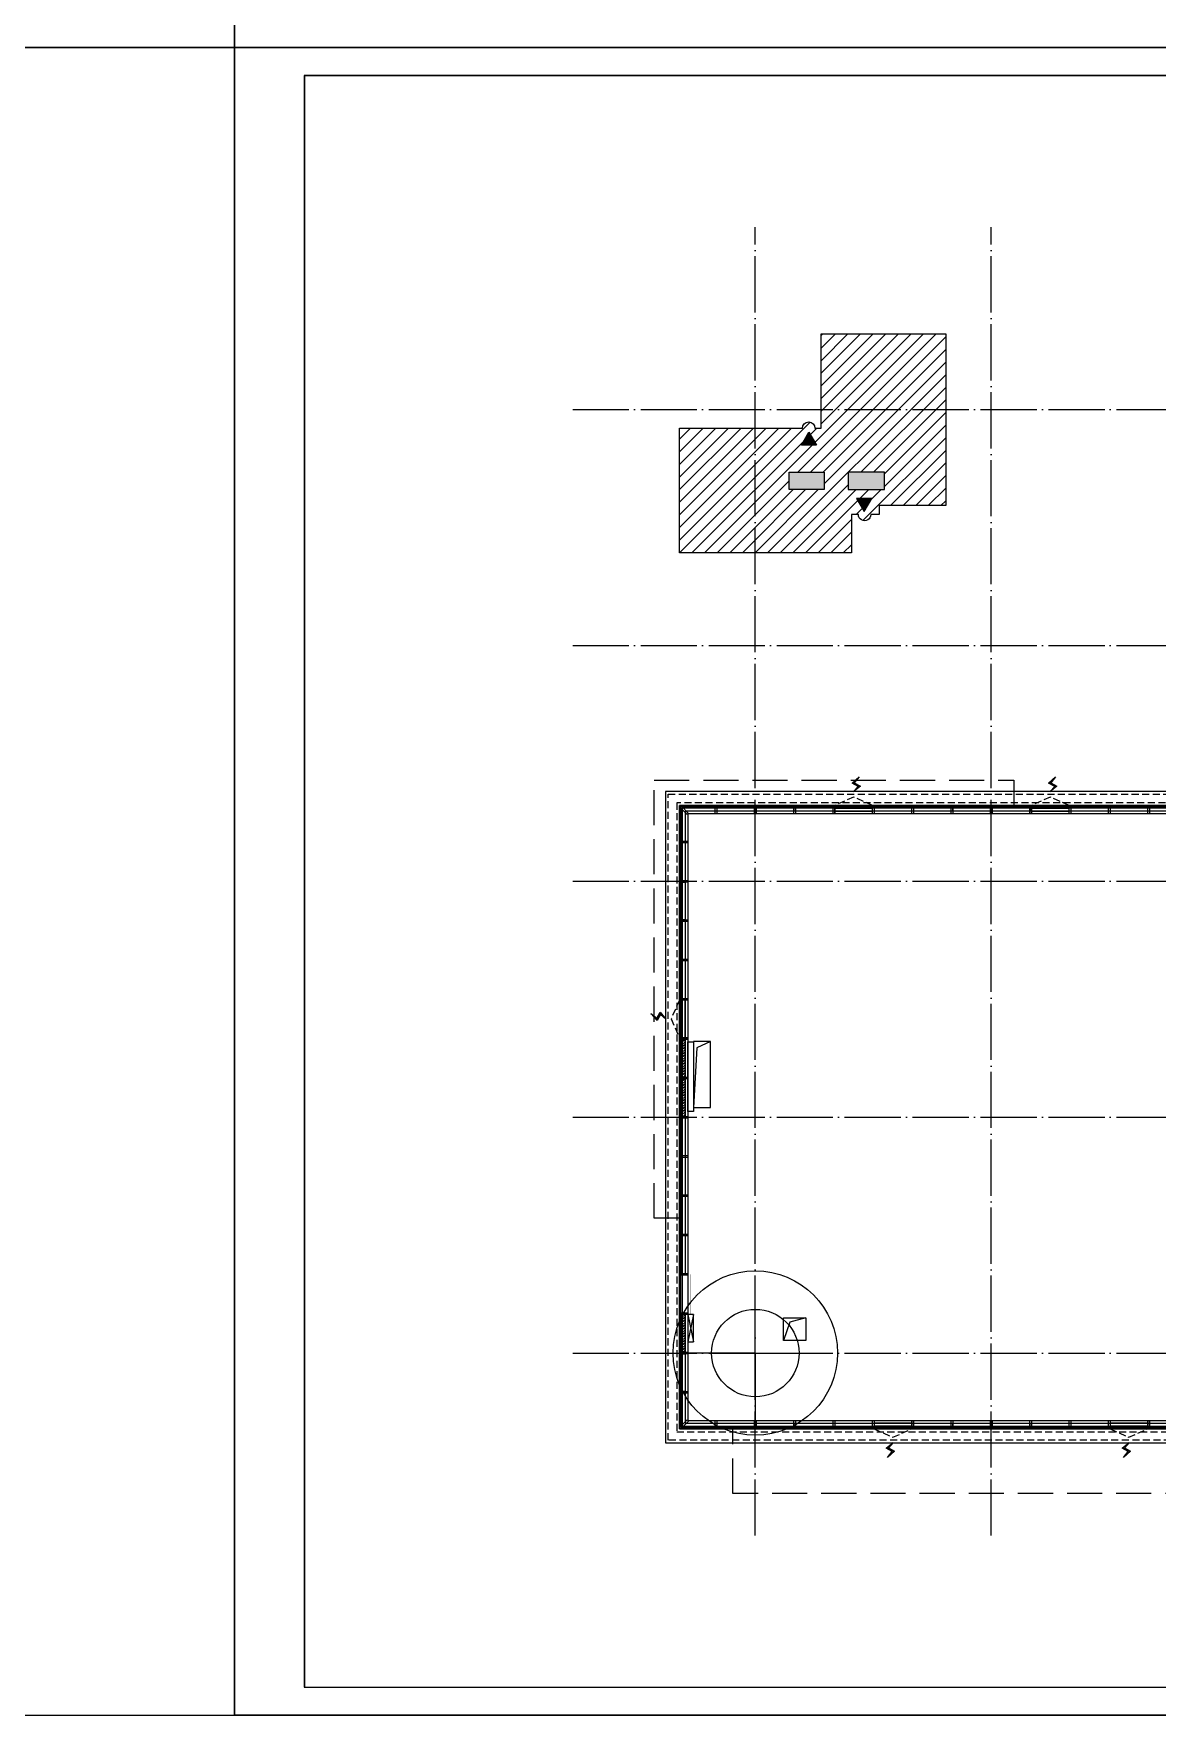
# Model space of a CAD drawing. Extents: x -186750 to 855523, y -12902 to 560425.
# Drawn here: x 568420 to 608431, y -12902 to 46989 of the extents above; entities that cross this region are included whole.
import ezdxf
from ezdxf.xclip import XClip

# ---------------------------------------------------------------- set-up
doc = ezdxf.new("R2010")
doc.units = 0
doc.header["$LTSCALE"] = 1000
doc.header["$MEASUREMENT"] = 0
doc.header["$XCLIPFRAME"] = 0
for name, pattern in [('10#楼幕墙$0$109-34 轴网$0$L1$0$$AUDIT_BAD_LTYPE1', [0]), ('10#楼幕墙$0$DASH', [0.35, 0.25, -0.1]), ('104-10 轴网$0$DOTE', [2.4200000000000004, 2, -0.2, 0.02, -0.2]), ('X-104 8#10#平面$0$109-34 轴网$0$L1$0$$AUDIT_BAD_LTYPE1', [0]), ('X-104 8#10#平面$0$CACHE', [0.375, 0.25, -0.125]), ('X-104 8#10#平面$0$DASH', [0.35, 0.25, -0.1])]:
    doc.linetypes.add(name, pattern=pattern)
for name, color, linetype, plot in [('10#楼幕墙$0$04-不打印_辅助线', 165, 'Continuous', False), ('10#楼幕墙$0$04-电动窗', 1, 'Continuous', False), ('X-104 8#10#平面$0$04-不打印_辅助线', 165, 'Continuous', False)]:
    doc.layers.add(name, color=color, linetype=linetype, plot=plot)
for name, color, linetype in [('10#楼幕墙$0$A-C_玻璃幕墙', 140, 'Continuous'), ('10#楼幕墙$0$A-C_窗', 140, 'Continuous'), ('10#楼幕墙$0$A-C_窗b', 191, 'Continuous'), ('10#楼幕墙$0$A-金属背板', 30, 'Continuous'), ('104-10 轴网$0$A_AXIS-轴线', 252, '104-10 轴网$0$DOTE'), ('X-104 8#10#平面$0$05-填充_156', 156, 'Continuous'), ('X-104 8#10#平面$0$05-填充_天正', 26, 'Continuous'), ('X-104 8#10#平面$0$A-O_屋面', 201, 'Continuous'), ('X-104 8#10#平面$0$A-O_散水', 134, 'Continuous'), ('X-104 8#10#平面$0$A-TECH_暖通', 162, 'Continuous'), ('X-104 8#10#平面$0$A-TECH_结构', 252, 'Continuous'), ('X-104 8#10#平面$0$A_STR-砼柱', 51, 'Continuous'), ('X-104 8#10#平面$0$E-立面轮廓', 241, 'Continuous')]:
    doc.layers.add(name, color=color, linetype=linetype)

# ---------------------------------------------------------------- blocks, each defined once
blk = doc.blocks.new('图框-A1')
for points, const_width in [([(5.684341886080801e-13, 0), (841.0000000000002, 0), (841.0000000000002, 594), (5.684341886080801e-13, 594)], 0.05), ([(765.9999999999966, 584), (25.00000000000045, 584), (25.00000000000045, 10), (766.0000000000002, 10)], 0.5)]:
    blk.add_lwpolyline(points, close=True, dxfattribs=dict(const_width=const_width))
at = {"const_width": 0.05}
for points in [[(420.5000000000005, 594), (420.5000000000005, 592)], [(5.684341886080801e-13, 297), (2.000000000000568, 297)], [(841.0000000000002, 297), (839.0000000000002, 297)], [(420.5000000000005, 0), (420.5000000000005, 2)]]:
    blk.add_lwpolyline(points, dxfattribs=at)
blk = doc.blocks.new('104-10 轴网')
at = {"layer": '104-10 轴网$0$A_AXIS-轴线', "linetype": '104-10 轴网$0$DOTE'}
for p, q in [((-5.093170329928398e-11, -6500.000000000015), (2.110027708113194e-10, 40100.00000000004)), ((8399.999999999949, -6500.000000000015), (8400.000000000211, 40100.00000000004)), ((16799.99999999992, -6500.000000000015), (16800.00000000021, 40100.00000000004)), ((25199.99999999992, -6500.000000000015), (25200.00000000021, 40100.00000000004)), ((33599.99999999995, -6500.000000000015), (33600.00000000021, 40100.00000000004)), ((41999.99999999995, -6500.000000000015), (42000.00000000021, 40100.00000000004)), ((120429.5977508623, 40099.99999999988), (120429.5977508621, -6500.000000000178)), ((128829.5977508623, 40099.99999999988), (128829.5977508621, -6500.000000000186)), ((137229.5977508624, 40099.99999999987), (137229.5977508621, -6500.000000000186)), ((145629.5977508624, 40099.99999999987), (145629.5977508621, -6500.000000000186)), ((154029.5977508624, 40099.99999999987), (154029.5977508621, -6500.000000000186)), ((162429.5977508624, 40099.99999999987), (162429.5977508621, -6500.000000000186)), ((-6500.000000000022, 33599.99999999999), (48500.00000000018, 33600.00000000004)), ((168929.5977508623, 33599.99999999987), (113929.5977508621, 33599.99999999983)), ((-6500.000000000022, 25199.99999999999), (48500.00000000018, 25200.00000000004)), ((168929.5977508623, 25199.99999999987), (113929.5977508621, 25199.99999999982)), ((-6500.000000000022, 16799.99999999999), (48500.00000000018, 16800.00000000004)), ((168929.5977508623, 16799.99999999987), (113929.5977508621, 16799.99999999982)), ((-6500.000000000022, 8399.999999999985), (48500.00000000018, 8400.000000000044)), ((168929.5977508623, 8399.999999999873), (113929.5977508621, 8399.999999999822)), ((-6500.000000000022, -1.477928890381008e-11), (48500.00000000018, 4.342837200965732e-11)), ((168929.5977508623, -1.2732925824821e-10), (113929.5977508621, -1.782609615474939e-10))]:
    blk.add_line(p, q, dxfattribs=at)
at = {"layer": 'Defpoints'}
for points in [[(-16049.99999999992, 45500.00000000001), (58050.00000000011, 45499.99999999999), (58050.00000000011, -11900.00000000001), (-16049.99999999998, -11899.99999999996)], [(104379.5977508624, 45500.00000000001), (178479.5977508625, 45499.99999999999), (178479.5977508625, -11900.00000000001), (104379.5977508624, -11899.99999999996)]]:
    blk.add_lwpolyline(points, close=True, dxfattribs=at)
blk = doc.blocks.new('104-8910 结构')
at = {"layer": 'Defpoints'}
blk.add_lwpolyline([(-19000, -118200), (61000, -118200.0000000002), (60999.99999999996, 41799.99999999983), (-19000, 41799.99999999996)], close=True, dxfattribs=at)
blk = doc.blocks.new('X-104 8#10#平面$0$yteiteru7y6')
at = {"layer": 'X-104 8#10#平面$0$A-TECH_结构'}
for points in [[(43599.99999987503, 25199.99999999954), (44000.00000000012, 25199.99999999942), (44000.00000000047, 23899.99999999338), (43599.99999987538, 23899.9999999935)], [(17550.00009050627, 10050.00004004795), (17550.00004707381, 8750.00005011633), (17000.0000033941, 8750.000029312505), (17181.19745823399, 9940.417403183063)], [(17550.00006879004, 8750.000036196143), (17000.0000000031, 8750.000011480995), (17000.0000000031, 10049.99993964261), (17550.00006879004, 10049.99996435776)], [(33549.99992714335, 10049.99903622497), (33549.99997317632, 8750.000027945614), (32949.99995462797, 8749.999959030945), (33137.91965881839, 9881.415826070093)]]:
    blk.add_lwpolyline(points, close=True, dxfattribs=at)
at = {"layer": 'X-104 8#10#平面$0$A-TECH_结构', "linetype": 'X-104 8#10#平面$0$109-34 轴网$0$L1$0$$AUDIT_BAD_LTYPE1'}
blk.add_lwpolyline([(44000.00000000047, 25199.99999999942), (43776.54450888466, 25047.19460524083), (43599.99999987528, 23899.99999999387)], dxfattribs=at)
at = {"layer": 'X-104 8#10#平面$0$A-TECH_结构'}
for points in [[(-1600.000000000012, 11099.99999999366), (-2084.67156194523, 10876.08683458786), (-2199.999999999039, 8750.000000010607)], [(44200.0000000028, 8199.999999999534), (43644.10612681275, 8093.626561861485), (43200.00000000003, 6649.999999999966)]]:
    blk.add_lwpolyline(points, dxfattribs=at)
at = {"layer": 'X-104 8#10#平面$0$A-TECH_结构', "linetype": 'X-104 8#10#平面$0$109-34 轴网$0$L1$0$$AUDIT_BAD_LTYPE1'}
for points in [[(-2199.999999999039, 8750.000000010607), (-1599.999999999534, 8750.000000010607), (-1600.000000000012, 11099.99999999365), (-2199.999999999516, 11099.99999999365)], [(33549.99997317632, 8750.000027945614), (32949.99995863652, 8750.000027945614), (32949.99995863652, 10049.99900962345), (33549.99997317632, 10049.99900962345)], [(43200.00000000007, 8199.999999999496), (44200.0000000028, 8199.999999999534), (44200.00000000276, 6650.000000000007), (43200.00000000003, 6649.999999999969)]]:
    blk.add_lwpolyline(points, close=True, dxfattribs=at)
blk = doc.blocks.new('X-104 8#10#平面$0$rhyseuyi')
at = {"layer": 'X-104 8#10#平面$0$A-TECH_结构', "linetype": 'X-104 8#10#平面$0$109-34 轴网$0$L1$0$$AUDIT_BAD_LTYPE1'}
blk.add_lwpolyline([(22550.00000147264, 20800.18525530281), (22549.99999999172, 36250.00000000003), (44650.00000000591, 36250.00000000003), (44650.00000000267, 5750.000000011165), (33550.00000000042, 5749.999996079934), (33549.99999999956, 2800.00000587945), (27849.99999999903, 2800.000009821595), (27849.99999999989, -2650.000000044718), (-2650.000000000116, -2650.000000044733), (-2650.000000000233, 19449.99969723696), (17799.99999874334, 19450.12322490085), (17800.00000022122, 20799.81474476285)], close=True, dxfattribs=at)
blk = doc.blocks.new('10#楼幕墙$0$2')
at = {"linetype": '10#楼幕墙$0$109-34 轴网$0$L1$0$$AUDIT_BAD_LTYPE1'}
for points in [[(-199772.2420019889, 234015.7524743264), (-199772.2420019889, 236514.4760455291)], [(-199772.2420019889, 234015.7524743264), (-202270.9655731916, 234015.7524743264)], [(-199772.2420019889, 234015.7524743264), (-199772.2420019889, 231517.0289031237)], [(-199772.2420019889, 234015.7524743264), (-197273.5184307862, 234015.7524743264)]]:
    blk.add_lwpolyline(points, dxfattribs=at)
blk.add_circle((-199772.2420019889, 234015.7524743264), 1556.811371132266)
blk = doc.blocks.new('10#楼幕墙$0$ii')
blk.add_lwpolyline([(-1339.999257087533, -5.379672802519053e-05), (0.0007429124671034515, -5.379672802519053e-05), (0.0007429124671034515, -150.000053796728), (-1339.999257087533, -150.000053796728)], close=True)
blk = doc.blocks.new('10#楼幕墙$0$$TCHSYS$WIN2D')
for p, q in [((-0.5, 0.5), (0.5, 0.5)), ((-0.5, 0.5), (-0.4999999999999999, -0.5)), ((0.5, 0.5), (0.4999999999999998, -0.5)), ((0.5, 0.1666666666666666), (-0.5, 0.1666666666666666)), ((0.5, -0.1666666666666667), (-0.5, -0.1666666666666667)), ((-0.4999999999999999, -0.5), (0.5, -0.5))]:
    blk.add_line(p, q)
blk = doc.blocks.new('10#楼幕墙$0$开启扇')
at = {"layer": '10#楼幕墙$0$04-电动窗'}
h = blk.add_hatch(color=1, dxfattribs=at)
h.dxf.hatch_style = 1
h.paths.add_polyline_path([(680.5562354524154, 539.9632903847669), (509.7987490945379, 728.6290481947071), (726.3024437201093, 845.9672921814199), (478.2154791858056, 1065.595502953947), (646.9190324007068, 855.8806169162563), (430.4153377751354, 738.5423729295435)])
at = {"linetype": '10#楼幕墙$0$DASH'}
blk.add_lwpolyline([(0, 49.99999999714782), (670, 349.9999999971478), (1340, 49.99999999714782)], dxfattribs=at)
at = {"layer": '10#楼幕墙$0$04-电动窗', "color": 1}
blk.add_lwpolyline([(680.5562354524154, 539.9632903847669), (509.7987490945379, 728.6290481947071), (726.3024437201093, 845.9672921814199), (478.2154791858056, 1065.595502953947), (646.9190324007068, 855.8806169162563), (430.4153377751354, 738.5423729295435), (680.5562354524154, 539.9632903847669)], close=True, dxfattribs=at)
at = {"xscale": -1340, "yscale": 300, "zscale": 1340, "rotation": 180}
blk.add_blockref('10#楼幕墙$0$$TCHSYS$WIN2D', (670, -100), dxfattribs=at)
blk = doc.blocks.new('10#楼幕墙$0$$WINLIB2D$00000039')
at = {"color": 0}
for points in [[(-0.4999999999983409, 0.5000000000445652), (-0.4999999999999964, -0.4999999999999716)], [(0.5000000000016591, 0.4999999999536158), (-0.4999999999983409, 0.5000000000445652)], [(0.4999999999983338, -0.5000000000463842), (0.4999999999999609, 0.4999999999999432)], [(-0.499999999999428, 0.1666666667124446), (0.500000000000572, 0.1666666666205998)], [(-0.4518745131427302, -0.1666666666260284), (-0.5000000000072298, 0.08358586507802102)], [(-0.3838834764901549, -0.166666666632409), (-0.4479860405916831, 0.1666666667079113)], [(-0.3158924398378069, -0.166666666637866), (-0.3799950039392748, 0.1666666667006353)], [(-0.2479014031851996, -0.166666666645142), (-0.3120039672867243, 0.1666666666951784)], [(-0.1799103665328481, -0.1666666666505989), (-0.2440129306343159, 0.1666666666887977)], [(-0.1119193298802692, -0.1666666666569512), (-0.1760218939817904, 0.1666666666824455)], [(-0.04392829322788927, -0.1666666666633319), (-0.1080308573293216, 0.1666666666760648)], [(0.02406274342471804, -0.1666666666696841), (-0.04003982067680312, 0.1666666666697125)], [(0.09205378007703402, -0.1666666666751411), (0.02795121597557682, 0.1666666666642556)], [(0.1600448167296129, -0.1666666666815217), (0.0959422526280953, 0.1666666666578749)], [(0.2280358533819644, -0.166666666687874), (0.163933289280525, 0.1666666666505989)], [(0.2960268900345753, -0.1666666666942547), (0.231924325933047, 0.1666666666460657)], [(0.3640179266869801, -0.1666666667006069), (0.2999153625854838, 0.166666666639685)], [(0.4320089633395341, -0.1666666667060639), (0.3679063992380058, 0.166666666632409)], [(0.4999999999916831, -0.1666666667115209), (0.4358974358904746, 0.1666666666260568)], [(-0.500000000000572, -0.1666666666214951), (0.499999999999428, -0.1666666667124446)], [(0.4999999999983338, -0.5000000000463842), (-0.5000000000016662, -0.4999999999554348)]]:
    blk.add_lwpolyline(points, dxfattribs=at)
blk = doc.blocks.new('10#楼幕墙')
at = {"layer": '10#楼幕墙$0$04-不打印_辅助线'}
for points in [[(-18549.99999999994, 46500.00000000001), (65550.00000000006, 46500.00000000001), (65550.00000000006, 105900), (-18549.99999999994, 105900)], [(-18549.99999999994, -12899.99999999999), (65550.00000000006, -12899.99999999999), (65550.00000000006, 46500.00000000001), (-18549.99999999994, 46500.00000000001)], [(22600.01556205962, 20799.99805111808), (17800.01556149623, 20799.9980511828), (17799.99999943667, 19400.00000006474), (-2599.999999999942, 19400.00000000001), (-2599.999999999942, -2599.999999999985), (27800.00000000006, -2599.999999999985), (27799.9999999994, 2800.000017646601), (33499.9999999994, 2800.000017646601), (33500.00000000006, 5800.000000000015), (44600.00000000006, 5800.000000000015), (44600.00000000006, 36200.00000000001), (22600.00000000006, 36200.00000000001)]]:
    blk.add_lwpolyline(points, close=True, dxfattribs=at)
at = {"layer": '10#楼幕墙$0$A-C_玻璃幕墙'}
for points in [[(18029.99999999959, 19500.00000000001), (-2699.999999999942, 19500.00000000001), (-2699.999999999942, -2699.999999999985), (27900.00000000006, -2699.999999999985), (27900.00000000006, 4100.000000000015), (29204.55488497031, 4100.000000000015)], [(17969.99999999959, 19450.00000000001), (-2649.999999999942, 19450.00000000001), (-2649.999999999942, 2829.999999987209)], [(17969.99999999959, 19300.00000000001), (-2499.999999999942, 19300.00000000001), (-2499.999999999942, 2829.999999987209)], [(18029.99999999959, 19200.00000000001), (-2399.999999999942, 19200.00000000001), (-2399.999999999942, -2399.999999999985), (27600.00000000006, -2399.999999999985), (27600.00000000006, 4400.000000000015), (28128.41289360973, 4400.000000000015)], [(-2499.999999999942, 1370.000742906195), (-2499.999999999942, -2499.999999999985), (27700.00000000006, -2499.999999999985), (27700.00000000006, 4300.000000000015), (28129.99999998772, 4300.000000000015)], [(-2649.999999999942, 1370.000742906195), (-2649.999999999942, -2649.999999999985), (27850.00000000006, -2649.999999999985), (27850.00000000006, 4150.000000000015), (28129.99999998772, 4150.000000000015)]]:
    blk.add_lwpolyline(points, dxfattribs=at)
for points in [[(-2671.213203435589, 19428.78679656443), (-2628.786796564353, 19471.2132034356), (-2378.786796564353, 19221.2132034356), (-2421.213203435531, 19178.78679656443)], [(-1370.000000000407, 19200.00000000001), (-1430.000000000407, 19200.00000000001), (-1430.000000000407, 19500.00000000013), (-1370.000000000407, 19500.00000000013)], [(29.99999999959255, 19200.00000000001), (-30.00000000040745, 19200.00000000001), (-30.00000000040745, 19500.00000000013), (29.99999999959255, 19500.00000000013)], [(1429.999999999593, 19200.00000000001), (1369.999999999593, 19200.00000000001), (1369.999999999593, 19500.00000000013), (1429.999999999593, 19500.00000000013)], [(2829.999999999593, 19200.00000000001), (2769.999999999593, 19200.00000000001), (2769.999999999593, 19500.00000000013), (2829.999999999593, 19500.00000000013)], [(4229.999999999593, 19200.00000000001), (4169.999999999593, 19200.00000000001), (4169.999999999593, 19500.00000000013), (4229.999999999593, 19500.00000000013)], [(5629.999999999593, 19200.00000000001), (5569.999999999593, 19200.00000000001), (5569.999999999593, 19500.00000000013), (5629.999999999593, 19500.00000000013)], [(7029.999999999593, 19200.00000000001), (6969.999999999593, 19200.00000000001), (6969.999999999593, 19500.00000000013), (7029.999999999593, 19500.00000000013)], [(8429.999999999593, 19200.00000000001), (8369.999999999593, 19200.00000000001), (8369.999999999593, 19500.00000000013), (8429.999999999593, 19500.00000000013)], [(9829.999999999593, 19200.00000000001), (9769.999999999593, 19200.00000000001), (9769.999999999593, 19500.00000000013), (9829.999999999593, 19500.00000000013)], [(11229.99999999959, 19200.00000000001), (11169.99999999959, 19200.00000000001), (11169.99999999959, 19500.00000000013), (11229.99999999959, 19500.00000000013)], [(12629.99999999959, 19200.00000000001), (12569.99999999959, 19200.00000000001), (12569.99999999959, 19500.00000000013), (12629.99999999959, 19500.00000000013)], [(14029.99999999959, 19200.00000000001), (13969.99999999959, 19200.00000000001), (13969.99999999959, 19500.00000000013), (14029.99999999959, 19500.00000000013)], [(-2399.999999999476, 18229.99999999373), (-2399.999999999476, 18169.99999999373), (-2699.999999999709, 18169.99999999373), (-2699.999999999709, 18229.99999999373)], [(-2399.999999999476, 16829.99999999373), (-2399.999999999476, 16769.99999999373), (-2699.999999999709, 16769.99999999373), (-2699.999999999709, 16829.99999999373)], [(-2399.999999999476, 15429.99999999373), (-2399.999999999476, 15369.99999999373), (-2699.999999999709, 15369.99999999373), (-2699.999999999709, 15429.99999999373)], [(-2399.999999999476, 14029.99999999373), (-2399.999999999476, 13969.99999999373), (-2699.999999999709, 13969.99999999373), (-2699.999999999709, 14029.99999999373)], [(-2399.999999999476, 12629.99999999373), (-2399.999999999476, 12569.99999999373), (-2699.999999999709, 12569.99999999373), (-2699.999999999709, 12629.99999999373)], [(-2399.999999999476, 11229.99999999373), (-2399.999999999476, 11169.99999999373), (-2699.999999999709, 11169.99999999373), (-2699.999999999709, 11229.99999999373)], [(-2399.999999999476, 9829.999999993728), (-2399.999999999476, 9769.999999993728), (-2699.999999999709, 9769.999999993728), (-2699.999999999709, 9829.999999993728)], [(-2399.999999999476, 8429.999999993728), (-2399.999999999476, 8369.999999993728), (-2699.999999999709, 8369.999999993728), (-2699.999999999709, 8429.999999993728)], [(-2399.999999999476, 7029.999999993728), (-2399.999999999476, 6969.999999993728), (-2699.999999999709, 6969.999999993728), (-2699.999999999709, 7029.999999993728)], [(-2399.999999999476, 5629.999999993728), (-2399.999999999476, 5569.999999993728), (-2699.999999999709, 5569.999999993728), (-2699.999999999709, 5629.999999993728)], [(-2399.999999999476, 4229.999999993728), (-2399.999999999476, 4169.999999993728), (-2699.999999999709, 4169.999999993728), (-2699.999999999709, 4229.999999993728)], [(-2399.999999999476, 2829.999999987209), (-2399.999999999476, 2769.999999987209), (-2699.999999999709, 2769.999999987209), (-2699.999999999709, 2829.999999987209)], [(-2399.999999999476, 1429.999999993612), (-2399.999999999476, 1369.999999993612), (-2699.999999999709, 1369.999999993612), (-2699.999999999709, 1429.999999993612)], [(-2399.999999999476, 29.99999999361171), (-2399.999999999476, -30.00000000638829), (-2699.999999999709, -30.00000000638829), (-2699.999999999709, 29.99999999361171)], [(-2399.999999999476, -1370.000000006388), (-2399.999999999476, -1430.000000006388), (-2699.999999999709, -1430.000000006388), (-2699.999999999709, -1370.000000006388)], [(-2650, -2607.573593128778), (-2607.573593128764, -2649.999999999956), (-2378.786796564353, -2421.213203435575), (-2421.213203435531, -2378.786796564396)], [(-1370.000000000175, -2700.000000006388), (-1430.000000000175, -2700.000000006388), (-1430.000000000175, -2400.000000006738), (-1370.000000000175, -2400.000000006738)], [(29.99999999982538, -2700.000000006388), (-30.00000000017462, -2700.000000006388), (-30.00000000017462, -2400.000000006738), (29.99999999982538, -2400.000000006738)], [(1429.999999999825, -2700.000000006388), (1369.999999999825, -2700.000000006388), (1369.999999999825, -2400.000000006738), (1429.999999999825, -2400.000000006738)], [(2829.999999999825, -2700.000000006388), (2769.999999999825, -2700.000000006388), (2769.999999999825, -2400.000000006738), (2829.999999999825, -2400.000000006738)], [(4229.999999999825, -2700.000000006388), (4169.999999999825, -2700.000000006388), (4169.999999999825, -2400.000000006738), (4229.999999999825, -2400.000000006738)], [(5629.999999999825, -2700.000000006388), (5569.999999999825, -2700.000000006388), (5569.999999999825, -2400.000000006738), (5629.999999999825, -2400.000000006738)], [(7029.999999999825, -2700.000000006388), (6969.999999999825, -2700.000000006388), (6969.999999999825, -2400.000000006738), (7029.999999999825, -2400.000000006738)], [(8429.999999999825, -2700.000000006388), (8369.999999999825, -2700.000000006388), (8369.999999999825, -2400.000000006738), (8429.999999999825, -2400.000000006738)], [(9829.999999999825, -2700.000000006388), (9769.999999999825, -2700.000000006388), (9769.999999999825, -2400.000000006738), (9829.999999999825, -2400.000000006738)], [(11229.99999999983, -2700.000000006388), (11169.99999999983, -2700.000000006388), (11169.99999999983, -2400.000000006738), (11229.99999999983, -2400.000000006738)], [(12629.99999999983, -2700.000000006388), (12569.99999999983, -2700.000000006388), (12569.99999999983, -2400.000000006738), (12629.99999999983, -2400.000000006738)], [(14029.99999999983, -2700.000000006388), (13969.99999999983, -2700.000000006388), (13969.99999999983, -2400.000000006738), (14029.99999999983, -2400.000000006738)]]:
    blk.add_lwpolyline(points, close=True, dxfattribs=at)
at = {"layer": '10#楼幕墙$0$A-金属背板'}
for points in [[(-2619.999999999942, 8369.999999993728), (-2619.999999999943, 7029.999999993728), (-2599.999999999943, 7029.999999993728), (-2599.999999999942, 8369.999999993728)], [(-2619.999999999942, 6969.999999993728), (-2619.999999999943, 5629.999999993728), (-2599.999999999943, 5629.999999993728), (-2599.999999999942, 6969.999999993728)], [(-2619.999999999942, 5569.999999993728), (-2619.999999999943, 4229.999999993728), (-2599.999999999943, 4229.999999993728), (-2599.999999999942, 5569.999999993728)], [(-2619.999999999942, 4169.999999993728), (-2619.999999999943, 2829.999999993728), (-2599.999999999943, 2829.999999993728), (-2599.999999999942, 4169.999999993728)], [(-2620.000000000033, 1369.999999992167), (-2620.000000000034, 29.99999999216652), (-2600.000000000034, 29.99999999216652), (-2600.000000000033, 1369.999999992167)]]:
    blk.add_lwpolyline(points, close=True, dxfattribs=at)
at = {"layer": '10#楼幕墙$0$04-不打印_辅助线'}
blk.add_blockref('10#楼幕墙$0$2', (199772.2420019889, -234015.7524743264), dxfattribs=at)
at = {"layer": '10#楼幕墙$0$A-C_玻璃幕墙', "linetype": '10#楼幕墙$0$109-34 轴网$0$L1$0$$AUDIT_BAD_LTYPE1', "xscale": -1}
for p in [(4169.999999999593, 19449.9999999999), (11169.99999999959, 19450.00000000001)]:
    blk.add_blockref('10#楼幕墙$0$开启扇', p, dxfattribs=at)
at = {"layer": '10#楼幕墙$0$A-C_玻璃幕墙'}
for p in [(1369.999999999593, 19450.00000000001), (8369.999999999593, 19450.00000000001), (9769.999999999593, 19450.00000000001)]:
    blk.add_blockref('10#楼幕墙$0$ii', p, dxfattribs=at)
for p, rotation in [((-2649.999999999709, 16769.99999999373), 90), ((-2649.999999999709, -30.00000000638829), 90), ((29.99999999982538, -2650.000000006272), 180), ((7029.999999999825, -2650.000000007203), 180), ((8429.999999999825, -2650.000000007203), 180)]:
    blk.add_blockref('10#楼幕墙$0$ii', p, dxfattribs=dict(at, rotation=rotation))
at = {"layer": '10#楼幕墙$0$A-C_玻璃幕墙', "linetype": '10#楼幕墙$0$109-34 轴网$0$L1$0$$AUDIT_BAD_LTYPE1', "xscale": -1, "rotation": 180}
blk.add_blockref('10#楼幕墙$0$开启扇', (12629.99999999983, -2650.000000009299), dxfattribs=at)
at = {"layer": '10#楼幕墙$0$A-C_窗', "linetype": '10#楼幕墙$0$109-34 轴网$0$L1$0$$AUDIT_BAD_LTYPE1', "xscale": 1340, "yscale": 300.0000000000001, "zscale": -1340, "rotation": 90}
for p in [(-2550.000000013446, 10499.99999999582), (-2550.000000013912, 9099.999999995824)]:
    blk.add_blockref('10#楼幕墙$0$$WINLIB2D$00000039', p, dxfattribs=at)
at = {"layer": '10#楼幕墙$0$A-C_窗b', "color": 4, "linetype": '10#楼幕墙$0$109-34 轴网$0$L1$0$$AUDIT_BAD_LTYPE1', "xscale": -1}
for p, rotation in [((-2649.999999999476, 12569.99999999373), 90), ((4229.999999999825, -2650.000000006272), 180)]:
    blk.add_blockref('10#楼幕墙$0$开启扇', p, dxfattribs=dict(at, rotation=rotation))
at = {"layer": 'Defpoints', "color": 2, "linetype": '10#楼幕墙$0$109-34 轴网$0$L1$0$$AUDIT_BAD_LTYPE1', "xscale": 1340, "yscale": 300.0000000000001, "zscale": -1340, "rotation": 90}
blk.add_blockref('10#楼幕墙$0$$WINLIB2D$00000039', (-2550.000000013853, 699.9999999913998), dxfattribs=at)
blk = doc.blocks.new('X-104 8#10#平面$0$gfdsaewqe')
h = blk.add_hatch(color=4)
h.dxf.hatch_style = 1
h.paths.add_polyline_path([(0, 0), (-2071.784875869751, 1196.145555734634), (-2071.784875869751, -1196.145555734634)])
at = {"color": 4}
blk.add_lwpolyline([(0, 0), (-2071.784875869751, 1196.145555734634), (-2071.784875869751, -1196.145555734634)], close=True, dxfattribs=at)
blk = doc.blocks.new('*U283')
at = {"linetype": 'X-104 8#10#平面$0$109-34 轴网$0$L1$0$$AUDIT_BAD_LTYPE1'}
for p, q in [((-0.2529788265346724, 0.06930926759378053), (969.9999993866683, -199.930690733454)), ((-6.710890374961309e-05, -199.930690733454), (969.9999999881935, 0.06930926759378053))]:
    blk.add_line(p, q, dxfattribs=at)
blk.add_lwpolyline([(-6.710890374961309e-05, -199.930690733454), (970.2529117058244, -199.930690733454), (969.9999999881935, 0.06930926759378053), (-0.2529788265346724, 0.06930926759378053)], close=True, dxfattribs=at)
blk = doc.blocks.new('X-104 8#10#平面$0$rfdsgdfhgh')
at = {"layer": 'X-104 8#10#平面$0$A-TECH_结构', "linetype": 'X-104 8#10#平面$0$109-34 轴网$0$L1$0$$AUDIT_BAD_LTYPE1'}
blk.add_lwpolyline([(-849.9999999999998, 849.9999999999998), (-50, 850), (-50, 50), (-849.9999999999998, 49.99999999999994)], close=True, dxfattribs=at)
blk.add_lwpolyline([(-50, 850), (-617.0000000000089, 705.4999999997249), (-849.9999999999998, 49.99999999999994)], dxfattribs=at)
blk = doc.blocks.new('X-104 8#10#平面')
at = {"layer": 'X-104 8#10#平面$0$05-填充_156'}
h = blk.add_hatch(dxfattribs=at)
h.set_pattern_fill('ANSI31', color=256, scale=200)
h.set_pattern_definition([(45, (-62199.3001316091, 69511.29951241497), (-224.5064030267288, 224.5064030267288), [])])
h.paths.add_polyline_path([(6780.000000000378, 36299.99999999671), (2339.999999999825, 36299.99999999671), (2339.999945662305, 32939.9011923566), (2120.000000711276, 32939.9011923566, 1), (1679.999999999869, 32939.9011923566), (1079.99994566229, 32939.9011923566), (-2700.000000000196, 32939.9011923566), (-2700.000000000131, 28499.99999999613), (3419.999999992186, 28499.99999999607), (3420.000000001761, 29860.00000157548), (3671.999999999767, 29860.00000157367, 1), (4112.000000711298, 29860.00000157059), (4410.000000002226, 29860.00000156849), (4410.000000002226, 30179.9999999959), (6780.000000000393, 30179.99999999604)])
h.paths.add_polyline_path([(4600.000000516724, 31370.00000157321), (4600.000000516724, 30749.99999746316), (3309.999995310522, 30749.99999746316), (3309.999995310522, 31370.00000157321)], flags=16)
h.paths.add_polyline_path([(2449.999999999389, 31370.0000015742), (2449.999999999389, 30750.00000157321), (1200.000000000466, 30750.00000157321), (1200.000000000466, 31370.0000015742)], flags=16)
at = {"layer": 'X-104 8#10#平面$0$05-填充_天正'}
h = blk.add_hatch(color=256, dxfattribs=at)
h.dxf.hatch_style = 1
h.paths.add_polyline_path([(1200.000000000466, 31370.0000015742), (2449.999999999389, 31370.0000015742), (2449.999999999389, 30750.00000157321), (1200.000000000466, 30750.00000157321)])
h = blk.add_hatch(color=256, dxfattribs=at)
h.dxf.hatch_style = 1
h.paths.add_polyline_path([(3309.999995310522, 30749.99999746316), (4600.000000516724, 30749.99999746316), (4600.000000516724, 31370.00000157321), (3309.999995310522, 31370.00000157321)])
at = {"linetype": 'X-104 8#10#平面$0$109-34 轴网$0$L1$0$$AUDIT_BAD_LTYPE1'}
for points in [[(65550, 105900), (65550, 46500.00000000003), (-18550.00000000001, 46500.00000000006), (-18550.00000000001, 105900)], [(65550, 46500.00000000003), (65550, -12899.99999999997), (-18550.00000000001, -12899.99999999994), (-18550.00000000001, 46500.00000000003)]]:
    blk.add_lwpolyline(points, close=True, dxfattribs=at)
at = {"linetype": 'X-104 8#10#平面$0$109-34 轴网$0$L1$0$$AUDIT_BAD_LTYPE1', "const_width": 20}
blk.add_lwpolyline([(-2296.430690731915, 1370.000067097339), (-2296.430690731915, 2799.999999990425)], dxfattribs=at)
at = {"layer": 'X-104 8#10#平面$0$04-不打印_辅助线'}
for points in [[(-102649.9999999999, 46500.00000000003), (-18549.99999999996, 46500.00000000003), (-18549.99999999996, 105900), (-102649.9999999999, 105900)], [(-102649.9999999999, -12899.99999999997), (-18549.99999999996, -12899.99999999997), (-18549.99999999996, 46500.00000000003), (-102649.9999999999, 46500.00000000003)]]:
    blk.add_lwpolyline(points, close=True, dxfattribs=at)
at = {"layer": 'X-104 8#10#平面$0$A-O_屋面', "linetype": 'X-104 8#10#平面$0$DASH', "ltscale": 5}
for points in [[(32800.00000000629, 36299.99999999671), (32800.00000000629, 37199.99997217814), (47000.00000000341, 37199.99997217816), (47000.00000000341, 21799.99997209321), (47000.00000000411, 21799.99997209321), (47000.00000000411, 15999.99997209312), (45599.99999997539, 15999.99997209309), (45599.99999997524, 4799.999972060032), (34400.00000000006, 4799.99997209321), (34400.00000000006, 3399.99997209321), (28800.00000000386, 3399.99997209321), (28800.00000000386, -3600.00002790679), (17600.00000000386, -3600.00002790679), (17600.00000000386, -5000.00002790679), (-799.9999999961328, -5000.000027906673), (-799.9999999961074, -2700.000000006257)], [(-2699.999999999909, 4799.999972107937), (-3599.999999843327, 4799.999972107937), (-3599.999999996016, 20399.99997210564), (9200.00000000398, 20399.99997210564), (9200.00000000398, 19499.50596179618)]]:
    blk.add_lwpolyline(points, dxfattribs=at)
at = {"layer": 'X-104 8#10#平面$0$A-O_散水'}
blk.add_lwpolyline([(17799.99999943651, 20000.00000004453), (-3200.000000000076, 20000.00000004479), (-3199.999999999942, -3199.999999999971), (28400.00000000006, -3199.999999999971), (28400.00000000006, -299.9999921589042), (27900.00000000006, -299.9999921589042), (27900.00000000006, -2699.999999999971), (-2699.999999999949, -2699.999999999971), (-2700.000000000073, 19500.00000004476), (17799.99999943667, 19500.00000004453), (17799.9999992678, 20000.00000004453)], dxfattribs=at)
at = {"layer": 'X-104 8#10#平面$0$A-O_散水', "linetype": 'X-104 8#10#平面$0$CACHE'}
blk.add_lwpolyline([(22100.00000004979, 19600.00000004516), (-2800.000000000073, 19600.00000004479), (-2799.999999999942, -2799.999999999971), (28000.00000000006, -2799.999999999971), (28000.00000000008, 4000.000000000014), (28300.00000000008, 4000.000000000014), (28300.00000000006, -3099.999999999971), (-3099.999999999942, -3099.999999999971), (-3100.000000000076, 19900.00000004479), (22099.99999994847, 19900.00000004516)], close=True, dxfattribs=at)
at = {"layer": 'X-104 8#10#平面$0$A_STR-砼柱'}
blk.add_lwpolyline([(3671.999999999767, 29860.00000157367), (3420.000000001761, 29860.00000157548), (3419.999999992186, 28499.99999999607), (-2700.000000000131, 28499.99999999613), (-2700.000000000196, 32939.9011923566), (1079.99994566229, 32939.9011923566), (1079.99994566229, 32939.9011923566), (1679.999999999869, 32939.9011923566, -1), (2120.000000711276, 32939.9011923566), (2339.999945662305, 32939.9011923566), (2339.999999999825, 36299.99999999671), (6780.000000000378, 36299.99999999671), (6780.000000000393, 30179.99999999604), (4410.000000002226, 30179.9999999959), (4410.000000002226, 29860.00000156849), (4112.000000711298, 29860.00000157059, -1), (3671.999999999767, 29860.00000157367, 1)], format="xyb", dxfattribs=at)
for points in [[(1200.000000000466, 31370.0000015742), (2449.999999999389, 31370.0000015742), (2449.999999999389, 30750.00000157321), (1200.000000000466, 30750.00000157321)], [(3309.999995310522, 30749.99999746316), (4600.000000516724, 30749.99999746316), (4600.000000516724, 31370.00000157321), (3309.999995310522, 31370.00000157321)]]:
    blk.add_lwpolyline(points, close=True, dxfattribs=at)
at = {"layer": 'X-104 8#10#平面$0$E-立面轮廓', "ltscale": 2}
blk.add_lwpolyline([(-2399.999999999536, 11088.63114793925), (-2199.999999999041, 11088.63114793925), (-2199.999999999039, 8599.999986049923), (-2399.999999999534, 8599.999986049923)], close=True, dxfattribs=at)
at = {"linetype": 'X-104 8#10#平面$0$109-34 轴网$0$L1$0$$AUDIT_BAD_LTYPE1'}
ref = blk.add_blockref('10#楼幕墙', (0, 0), dxfattribs=at)
XClip(ref).set_block_clipping_path([(-18549.99999999996, -12899.99999999999), (65550.00000000006, 343500.0000000001)])
at = {"xscale": 100, "yscale": 100, "zscale": 100}
for p in [(-18550.00000000001, 46500.00000000006), (-18550.00000000001, -12899.99999999994)]:
    blk.add_blockref('图框-A1', p, dxfattribs=at)
at = {"linetype": 'X-104 8#10#平面$0$109-34 轴网$0$L1$0$$AUDIT_BAD_LTYPE1'}
ref = blk.add_blockref('104-10 轴网', (0, -2.91038304567337e-11), dxfattribs=at)
XClip(ref).set_block_clipping_path([(-16049.999999999975, -11899.999999999955), (58049.99999999998, 45500.000000000044)])
ref = blk.add_blockref('104-8910 结构', (-130.0000000003602, 106300.0000000001), dxfattribs=at)
XClip(ref).set_block_clipping_path([(-15919.999999999593, -118200.00000000006), (58180.000000000495, -60800.00000000007)])
at = {"color": 6, "yscale": 0.224, "zscale": 0.224, "rotation": 270}
for p, xscale in [((1906.791012743117, 32801.25635314465), -0.224), ((3875.350804264672, 29969.90148308183), 0.224)]:
    blk.add_blockref('X-104 8#10#平面$0$gfdsaewqe', p, dxfattribs=dict(at, xscale=xscale))
at = {"layer": 'X-104 8#10#平面$0$A-TECH_暖通', "linetype": 'X-104 8#10#平面$0$109-34 轴网$0$L1$0$$AUDIT_BAD_LTYPE1', "rotation": 270}
blk.add_blockref('*U283', (-2199.999999999509, 1369.999999988446), dxfattribs=at)
at = {"layer": 'X-104 8#10#平面$0$A-TECH_结构', "linetype": 'X-104 8#10#平面$0$109-34 轴网$0$L1$0$$AUDIT_BAD_LTYPE1'}
for name, p in [('X-104 8#10#平面$0$rhyseuyi', (5.820766091346741e-11, -1.164153218269348e-10)), ('X-104 8#10#平面$0$yteiteru7y6', (0, -2.91038304567337e-11)), ('X-104 8#10#平面$0$rfdsgdfhgh', (1850.000000000007, 400.0000000002328))]:
    blk.add_blockref(name, p, dxfattribs=at)

msp = doc.modelspace()

# ---------------------------------------------------------------- linework, layer by layer
for points in [[(575566.4135819954, 46500.00000000281), (659666.4135819954, 46500.00000000281), (659666.4135819954, 105900.0000000028), (575566.4135819954, 105900.0000000028)], [(575566.4135819954, -12899.99999999724), (659666.4135819954, -12899.99999999724), (659666.4135819954, 46500.00000000276), (575566.4135819954, 46500.00000000276)]]:
    msp.add_lwpolyline(points, close=True)
at = {"layer": 'Defpoints'}
msp.add_circle((594116.4135819954, 2.706656232476234e-09), 2927.357591590911, dxfattribs=at)

# ---------------------------------------------------------------- block references
msp.add_blockref('X-104 8#10#平面', (594116.4135819954, 2.701728651945793e-09))

doc.saveas('drawing.dxf')
